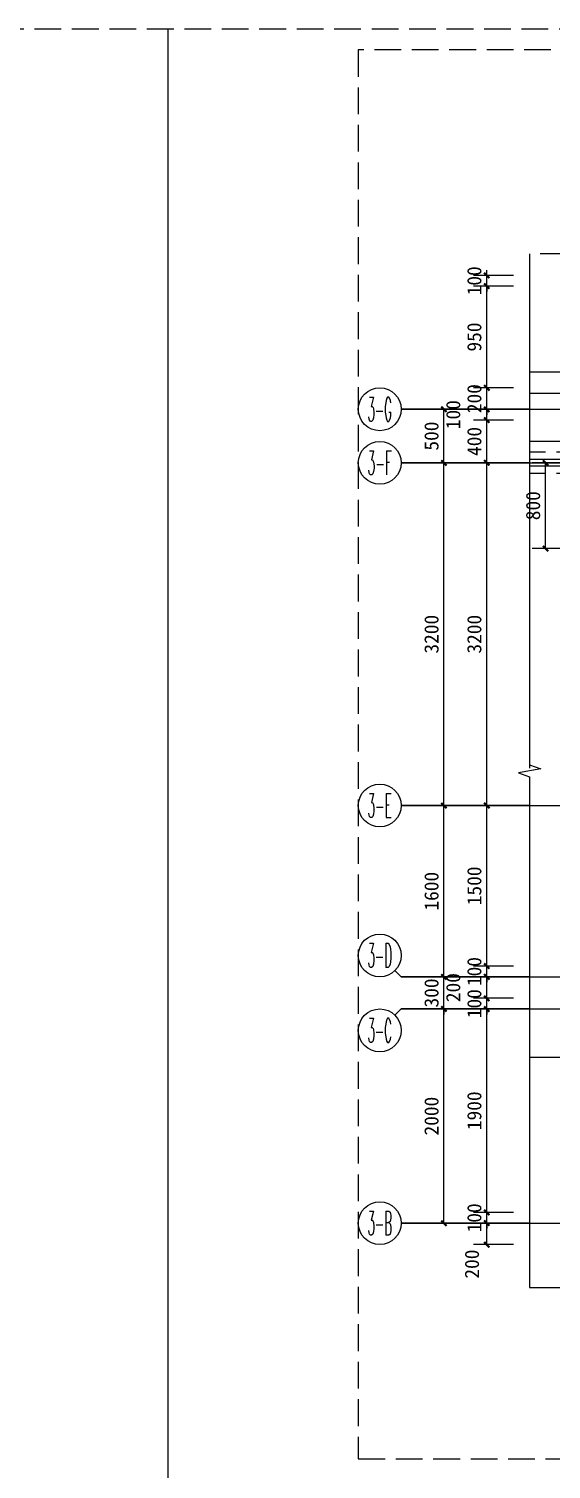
# Model space of a CAD drawing. Extents: x -10817 to 167545, y 26551 to 157048.
# Drawn here: x 86696 to 91577, y 52301 to 65751 of the extents above; entities that cross this region are included whole.
import ezdxf
from ezdxf.enums import TextEntityAlignment as Align
from ezdxf.xclip import XClip

# ---------------------------------------------------------------- set-up
doc = ezdxf.new("R2010")
doc.units = 0
doc.header["$LTSCALE"] = 1000
doc.header["$MEASUREMENT"] = 0
doc.header["$XCLIPFRAME"] = 0
for name, pattern in [('3#楼机房平面$0$DASH', [0.35, 0.25, -0.1]), ('DASH', [0.35, 0.25, -0.1]), ('DOTE', [2.42, 2, -0.2, 0.02, -0.2])]:
    doc.linetypes.add(name, pattern=pattern)
doc.layers.get('Defpoints').update_dxf_attribs({"color": 30, "linetype": 'DASH'})
for name, color, linetype in [('3#楼机房平面$0$A-FLOR-HRAL', 71, 'Continuous'), ('3#楼机房平面$0$A-ROOF', 241, 'Continuous'), ('A-ANNO-AXIS-CIRC', 3, 'Continuous'), ('A-ANNO-AXIS-TEXT', 7, 'Continuous'), ('A-ANNO-DIMS', 3, 'Continuous'), ('A-ANNO-DOTE', 10, 'DOTE'), ('A-ANNO-SYMB', 3, 'Continuous'), ('AXIS_TEXT', 7, 'Continuous')]:
    doc.layers.add(name, color=color, linetype=linetype)
doc.styles.add('_TCH_AXIS', font='COMPLEX', dxfattribs={"bigfont": 'GBCBIG'})
doc.styles.add('_TCH_DIM_T3', font='')
doc.styles.add('COMPLEX', font='COMPLEX')
doc.styles.get('_TCH_DIM_T3').set_extended_font_data('SimSun')
doc.dimstyles.new('_TCH_ARCH&&50', dxfattribs={"dimtxt": 132.911392, "dimasz": 50, "dimexe": 125, "dimexo": 150, "dimgap": 50, "dimtad": 1, "dimdec": 0, "dimzin": 0, "dimdsep": 46, "dimtxsty": '_TCH_DIM_T3', "dimblk": 'ARCHTICK', "dimcen": 0.09, "dimclrt": 7, "dimazin": 2, "dimtfac": 1, "dimtdec": 0, "dimtix": 1, "dimtmove": 2, "dimatfit": 3, "dimfxl": 50, "dimtolj": 1, "dimtzin": 0, "dimarcsym": 0})

# ---------------------------------------------------------------- blocks, each defined once
blk = doc.blocks.new('3#楼机房平面')
at = {"layer": '3#楼机房平面$0$A-FLOR-HRAL'}
for points in [[(-1950, 7130), (-6465, 7130)], [(-1950, 7070), (-6465, 7070)]]:
    blk.add_lwpolyline(points, dxfattribs=at)
at = {"layer": '3#楼机房平面$0$A-ROOF'}
blk.add_lwpolyline([(23300, 7950), (31900, 7950, -0.4142136), (32200, 7650), (32200, -4550, -0.4142136), (31900, -4850), (-11000, -4850, -0.4142136), (-11300, -4550), (-11300, 7650, -0.4142136), (-11000, 7950), (-2400, 7950)], format="xyb", dxfattribs=at)
for points in [[(-11099.9, 1000), (-11099.9, 7750), (-2400, 7750)], [(-1950, 7300), (-10650, 7300), (-10650, 1000)], [(-4800, 1550), (-1400, 1550)]]:
    blk.add_lwpolyline(points, dxfattribs=at)
at = {"layer": '3#楼机房平面$0$A-ROOF', "linetype": '3#楼机房平面$0$DASH'}
for points in [[(-1950, 7200), (-10550, 7200), (-10550, -4100), (31450, -4100), (31450, 7200), (22850.1, 7200)], [(-1950, 7000), (-10350, 7000), (-10350, -3900), (31250, -3900), (31250, 7000), (22850.1, 7000)]]:
    blk.add_lwpolyline(points, dxfattribs=at)
blk = doc.blocks.new('_ArchTick')
at = {"color": 0, "linetype": 'ByBlock', "const_width": 0.4}
blk.add_lwpolyline([(-0.5, -0.5), (0.5, 0.5)], dxfattribs=at)
blk = doc.blocks.new('*D529')
at = {"layer": 'A-ANNO-DIMS', "color": 0, "lineweight": -2, "transparency": 16777216}
for p, q in [((91775, 61698), (91400, 61698)), ((91525, 60898), (91525, 61698)), ((91775, 60898), (91400, 60898))]:
    blk.add_line(p, q, dxfattribs=at)
at = {"layer": 'Defpoints', "color": 0, "transparency": 16777216}
for p in [(91525, 61698), (91925, 61698), (91925, 60898)]:
    blk.add_point(p, dxfattribs=at)
at = {"layer": 'A-ANNO-DIMS', "color": 0, "lineweight": -2, "transparency": 16777216, "xscale": 50, "yscale": 50, "zscale": 50}
for p, rotation in [((91525, 61698), 90), ((91525, 60898), 270)]:
    blk.add_blockref('_ArchTick', p, dxfattribs=dict(at, rotation=rotation))
at = {"layer": 'A-ANNO-DIMS', "color": 7, "transparency": 16777216, "insert": (91408, 61298), "char_height": 132.9, "attachment_point": 5, "rotation": 90, "style": '_TCH_DIM_T3'}
blk.add_mtext('\\A1;800', dxfattribs=at)
blk = doc.blocks.new('*D878')
at = {"layer": 'A-ANNO-DIMS', "color": 0, "lineweight": -2, "transparency": 16777216}
for p, q in [((91225, 54598), (90850, 54598)), ((90975, 54398), (90975, 54598)), ((91225, 54398), (90850, 54398))]:
    blk.add_line(p, q, dxfattribs=at)
at = {"layer": 'Defpoints', "color": 0, "transparency": 16777216}
for p in [(90975, 54598), (91375, 54598), (91375, 54398)]:
    blk.add_point(p, dxfattribs=at)
at = {"layer": 'A-ANNO-DIMS', "color": 0, "lineweight": -2, "transparency": 16777216, "xscale": 50, "yscale": 50, "zscale": 50}
for p, rotation in [((90975, 54598), 90), ((90975, 54398), 270)]:
    blk.add_blockref('_ArchTick', p, dxfattribs=dict(at, rotation=rotation))
at = {"layer": 'A-ANNO-DIMS', "color": 7, "transparency": 16777216, "insert": (90837, 54216), "char_height": 132.9, "attachment_point": 5, "rotation": 90, "style": '_TCH_DIM_T3'}
blk.add_mtext('\\A1;200', dxfattribs=at)
blk = doc.blocks.new('*D879')
at = {"layer": 'A-ANNO-DIMS', "color": 0, "lineweight": -2, "transparency": 16777216}
for p, q in [((90975, 54698), (90975, 54748)), ((91225, 54698), (90850, 54698)), ((90975, 54598), (90975, 54698)), ((91225, 54598), (90850, 54598)), ((90975, 54598), (90975, 54548))]:
    blk.add_line(p, q, dxfattribs=at)
at = {"layer": 'Defpoints', "color": 0, "transparency": 16777216}
for p in [(90975, 54698), (91375, 54698), (91375, 54598)]:
    blk.add_point(p, dxfattribs=at)
at = {"layer": 'A-ANNO-DIMS', "color": 0, "lineweight": -2, "transparency": 16777216, "xscale": 50, "yscale": 50, "zscale": 50}
for p, rotation in [((90975, 54698), 270), ((90975, 54598), 90)]:
    blk.add_blockref('_ArchTick', p, dxfattribs=dict(at, rotation=rotation))
at = {"layer": 'A-ANNO-DIMS', "color": 7, "transparency": 16777216, "insert": (90859, 54648), "char_height": 132.9, "attachment_point": 5, "rotation": 90, "style": '_TCH_DIM_T3'}
blk.add_mtext('\\A1;100', dxfattribs=at)
blk = doc.blocks.new('*D880')
at = {"layer": 'A-ANNO-DIMS', "color": 0, "lineweight": -2, "transparency": 16777216}
for p, q in [((91225, 56598), (90850, 56598)), ((90975, 54698), (90975, 56598)), ((91225, 54698), (90850, 54698))]:
    blk.add_line(p, q, dxfattribs=at)
at = {"layer": 'Defpoints', "color": 0, "transparency": 16777216}
for p in [(90975, 56598), (91375, 56598), (91375, 54698)]:
    blk.add_point(p, dxfattribs=at)
at = {"layer": 'A-ANNO-DIMS', "color": 0, "lineweight": -2, "transparency": 16777216, "xscale": 50, "yscale": 50, "zscale": 50}
for p, rotation in [((90975, 56598), 90), ((90975, 54698), 270)]:
    blk.add_blockref('_ArchTick', p, dxfattribs=dict(at, rotation=rotation))
at = {"layer": 'A-ANNO-DIMS', "color": 7, "transparency": 16777216, "insert": (90859, 55648), "char_height": 132.9, "attachment_point": 5, "rotation": 90, "style": '_TCH_DIM_T3'}
blk.add_mtext('\\A1;1900', dxfattribs=at)
blk = doc.blocks.new('*D881')
at = {"layer": 'A-ANNO-DIMS', "color": 0, "lineweight": -2, "transparency": 16777216}
for p, q in [((91225, 56698), (90850, 56698)), ((90975, 56698), (90975, 56748)), ((90975, 56598), (90975, 56698)), ((91225, 56598), (90850, 56598)), ((90975, 56598), (90975, 56548))]:
    blk.add_line(p, q, dxfattribs=at)
at = {"layer": 'Defpoints', "color": 0, "transparency": 16777216}
for p in [(90975, 56698), (91375, 56698), (91375, 56598)]:
    blk.add_point(p, dxfattribs=at)
at = {"layer": 'A-ANNO-DIMS', "color": 0, "lineweight": -2, "transparency": 16777216, "xscale": 50, "yscale": 50, "zscale": 50}
for p, rotation in [((90975, 56698), 270), ((90975, 56598), 90)]:
    blk.add_blockref('_ArchTick', p, dxfattribs=dict(at, rotation=rotation))
at = {"layer": 'A-ANNO-DIMS', "color": 7, "transparency": 16777216, "insert": (90859, 56648), "char_height": 132.9, "attachment_point": 5, "rotation": 90, "style": '_TCH_DIM_T3'}
blk.add_mtext('\\A1;100', dxfattribs=at)
blk = doc.blocks.new('*D882')
at = {"layer": 'A-ANNO-DIMS', "color": 0, "lineweight": -2, "transparency": 16777216}
for p, q in [((91225, 56898), (90850, 56898)), ((90975, 56698), (90975, 56898)), ((91225, 56698), (90850, 56698))]:
    blk.add_line(p, q, dxfattribs=at)
at = {"layer": 'Defpoints', "color": 0, "transparency": 16777216}
for p in [(90975, 56898), (91375, 56898), (91375, 56698)]:
    blk.add_point(p, dxfattribs=at)
at = {"layer": 'A-ANNO-DIMS', "color": 0, "lineweight": -2, "transparency": 16777216, "xscale": 50, "yscale": 50, "zscale": 50}
for p, rotation in [((90975, 56898), 90), ((90975, 56698), 270)]:
    blk.add_blockref('_ArchTick', p, dxfattribs=dict(at, rotation=rotation))
at = {"layer": 'A-ANNO-DIMS', "color": 7, "transparency": 16777216, "insert": (90662, 56798), "char_height": 132.9, "attachment_point": 5, "rotation": 90, "style": '_TCH_DIM_T3'}
blk.add_mtext('\\A1;200', dxfattribs=at)
blk = doc.blocks.new('*D883')
at = {"layer": 'A-ANNO-DIMS', "color": 0, "lineweight": -2, "transparency": 16777216}
for p, q in [((90975, 56998), (90975, 57048)), ((91225, 56998), (90850, 56998)), ((91225, 56898), (90850, 56898)), ((90975, 56898), (90975, 56998)), ((90975, 56898), (90975, 56848))]:
    blk.add_line(p, q, dxfattribs=at)
at = {"layer": 'Defpoints', "color": 0, "transparency": 16777216}
for p in [(90975, 56998), (91375, 56998), (91375, 56898)]:
    blk.add_point(p, dxfattribs=at)
at = {"layer": 'A-ANNO-DIMS', "color": 0, "lineweight": -2, "transparency": 16777216, "xscale": 50, "yscale": 50, "zscale": 50}
for p, rotation in [((90975, 56998), 270), ((90975, 56898), 90)]:
    blk.add_blockref('_ArchTick', p, dxfattribs=dict(at, rotation=rotation))
at = {"layer": 'A-ANNO-DIMS', "color": 7, "transparency": 16777216, "insert": (90859, 56948), "char_height": 132.9, "attachment_point": 5, "rotation": 90, "style": '_TCH_DIM_T3'}
blk.add_mtext('\\A1;100', dxfattribs=at)
blk = doc.blocks.new('*D884')
at = {"layer": 'A-ANNO-DIMS', "color": 0, "lineweight": -2, "transparency": 16777216}
for p, q in [((91225, 58498), (90850, 58498)), ((90975, 56998), (90975, 58498)), ((91225, 56998), (90850, 56998))]:
    blk.add_line(p, q, dxfattribs=at)
at = {"layer": 'Defpoints', "color": 0, "transparency": 16777216}
for p in [(90975, 58498), (91375, 58498), (91375, 56998)]:
    blk.add_point(p, dxfattribs=at)
at = {"layer": 'A-ANNO-DIMS', "color": 0, "lineweight": -2, "transparency": 16777216, "xscale": 50, "yscale": 50, "zscale": 50}
for p, rotation in [((90975, 58498), 90), ((90975, 56998), 270)]:
    blk.add_blockref('_ArchTick', p, dxfattribs=dict(at, rotation=rotation))
at = {"layer": 'A-ANNO-DIMS', "color": 7, "transparency": 16777216, "insert": (90859, 57748), "char_height": 132.9, "attachment_point": 5, "rotation": 90, "style": '_TCH_DIM_T3'}
blk.add_mtext('\\A1;1500', dxfattribs=at)
blk = doc.blocks.new('*D885')
at = {"layer": 'A-ANNO-DIMS', "color": 0, "lineweight": -2, "transparency": 16777216}
for p, q in [((91225, 61698), (90850, 61698)), ((90975, 58498), (90975, 61698)), ((91225, 58498), (90850, 58498))]:
    blk.add_line(p, q, dxfattribs=at)
at = {"layer": 'Defpoints', "color": 0, "transparency": 16777216}
for p in [(90975, 61698), (91375, 61698), (91375, 58498)]:
    blk.add_point(p, dxfattribs=at)
at = {"layer": 'A-ANNO-DIMS', "color": 0, "lineweight": -2, "transparency": 16777216, "xscale": 50, "yscale": 50, "zscale": 50}
for p, rotation in [((90975, 61698), 90), ((90975, 58498), 270)]:
    blk.add_blockref('_ArchTick', p, dxfattribs=dict(at, rotation=rotation))
at = {"layer": 'A-ANNO-DIMS', "color": 7, "transparency": 16777216, "insert": (90859, 60098), "char_height": 132.9, "attachment_point": 5, "rotation": 90, "style": '_TCH_DIM_T3'}
blk.add_mtext('\\A1;3200', dxfattribs=at)
blk = doc.blocks.new('*D886')
at = {"layer": 'A-ANNO-DIMS', "color": 0, "lineweight": -2, "transparency": 16777216}
for p, q in [((91225, 62098), (90850, 62098)), ((90975, 61698), (90975, 62098)), ((91225, 61698), (90850, 61698))]:
    blk.add_line(p, q, dxfattribs=at)
at = {"layer": 'Defpoints', "color": 0, "transparency": 16777216}
for p in [(90975, 62098), (91375, 62098), (91375, 61698)]:
    blk.add_point(p, dxfattribs=at)
at = {"layer": 'A-ANNO-DIMS', "color": 0, "lineweight": -2, "transparency": 16777216, "xscale": 50, "yscale": 50, "zscale": 50}
for p, rotation in [((90975, 62098), 90), ((90975, 61698), 270)]:
    blk.add_blockref('_ArchTick', p, dxfattribs=dict(at, rotation=rotation))
at = {"layer": 'A-ANNO-DIMS', "color": 7, "transparency": 16777216, "insert": (90859, 61898), "char_height": 132.9, "attachment_point": 5, "rotation": 90, "style": '_TCH_DIM_T3'}
blk.add_mtext('\\A1;400', dxfattribs=at)
blk = doc.blocks.new('*D887')
at = {"layer": 'A-ANNO-DIMS', "color": 0, "lineweight": -2, "transparency": 16777216}
for p, q in [((91225, 62198), (90850, 62198)), ((90975, 62098), (90975, 62198)), ((91225, 62098), (90850, 62098))]:
    blk.add_line(p, q, dxfattribs=at)
at = {"layer": 'Defpoints', "color": 0, "transparency": 16777216}
for p in [(90975, 62198), (91375, 62198), (91375, 62098)]:
    blk.add_point(p, dxfattribs=at)
at = {"layer": 'A-ANNO-DIMS', "color": 0, "lineweight": -2, "transparency": 16777216, "xscale": 50, "yscale": 50, "zscale": 50}
for p, rotation in [((90975, 62198), 90), ((90975, 62098), 270)]:
    blk.add_blockref('_ArchTick', p, dxfattribs=dict(at, rotation=rotation))
at = {"layer": 'A-ANNO-DIMS', "color": 7, "transparency": 16777216, "insert": (90662, 62148), "char_height": 132.9, "attachment_point": 5, "rotation": 90, "style": '_TCH_DIM_T3'}
blk.add_mtext('\\A1;100', dxfattribs=at)
blk = doc.blocks.new('*D888')
at = {"layer": 'A-ANNO-DIMS', "color": 0, "lineweight": -2, "transparency": 16777216}
for p, q in [((90975, 62398), (90975, 62448)), ((91225, 62398), (90850, 62398)), ((90975, 62198), (90975, 62398)), ((91225, 62198), (90850, 62198)), ((90975, 62198), (90975, 62148))]:
    blk.add_line(p, q, dxfattribs=at)
at = {"layer": 'Defpoints', "color": 0, "transparency": 16777216}
for p in [(90975, 62398), (91375, 62398), (91375, 62198)]:
    blk.add_point(p, dxfattribs=at)
at = {"layer": 'A-ANNO-DIMS', "color": 0, "lineweight": -2, "transparency": 16777216, "xscale": 50, "yscale": 50, "zscale": 50}
for p, rotation in [((90975, 62398), 270), ((90975, 62198), 90)]:
    blk.add_blockref('_ArchTick', p, dxfattribs=dict(at, rotation=rotation))
at = {"layer": 'A-ANNO-DIMS', "color": 7, "transparency": 16777216, "insert": (90859, 62298), "char_height": 132.9, "attachment_point": 5, "rotation": 90, "style": '_TCH_DIM_T3'}
blk.add_mtext('\\A1;200', dxfattribs=at)
blk = doc.blocks.new('*D889')
at = {"layer": 'A-ANNO-DIMS', "color": 0, "lineweight": -2, "transparency": 16777216}
for p, q in [((91225, 63348), (90850, 63348)), ((90975, 62398), (90975, 63348)), ((91225, 62398), (90850, 62398))]:
    blk.add_line(p, q, dxfattribs=at)
at = {"layer": 'Defpoints', "color": 0, "transparency": 16777216}
for p in [(90975, 63348), (91375, 63348), (91375, 62398)]:
    blk.add_point(p, dxfattribs=at)
at = {"layer": 'A-ANNO-DIMS', "color": 0, "lineweight": -2, "transparency": 16777216, "xscale": 50, "yscale": 50, "zscale": 50}
for p, rotation in [((90975, 63348), 90), ((90975, 62398), 270)]:
    blk.add_blockref('_ArchTick', p, dxfattribs=dict(at, rotation=rotation))
at = {"layer": 'A-ANNO-DIMS', "color": 7, "transparency": 16777216, "insert": (90859, 62873), "char_height": 132.9, "attachment_point": 5, "rotation": 90, "style": '_TCH_DIM_T3'}
blk.add_mtext('\\A1;950', dxfattribs=at)
blk = doc.blocks.new('*D890')
at = {"layer": 'A-ANNO-DIMS', "color": 0, "lineweight": -2, "transparency": 16777216}
for p, q in [((90975, 63448), (90975, 63498)), ((91225, 63448), (90850, 63448)), ((90975, 63348), (90975, 63448)), ((91225, 63348), (90850, 63348)), ((90975, 63348), (90975, 63298))]:
    blk.add_line(p, q, dxfattribs=at)
at = {"layer": 'Defpoints', "color": 0, "transparency": 16777216}
for p in [(90975, 63448), (91375, 63448), (91375, 63348)]:
    blk.add_point(p, dxfattribs=at)
at = {"layer": 'A-ANNO-DIMS', "color": 0, "lineweight": -2, "transparency": 16777216, "xscale": 50, "yscale": 50, "zscale": 50}
for p, rotation in [((90975, 63448), 270), ((90975, 63348), 90)]:
    blk.add_blockref('_ArchTick', p, dxfattribs=dict(at, rotation=rotation))
at = {"layer": 'A-ANNO-DIMS', "color": 7, "transparency": 16777216, "insert": (90859, 63398), "char_height": 132.9, "attachment_point": 5, "rotation": 90, "style": '_TCH_DIM_T3'}
blk.add_mtext('\\A1;100', dxfattribs=at)
blk = doc.blocks.new('*D891')
at = {"layer": 'A-ANNO-DIMS', "color": 0, "lineweight": -2, "transparency": 16777216}
for p, q in [((90825, 56598), (90450, 56598)), ((90575, 54598), (90575, 56598)), ((90825, 54598), (90450, 54598))]:
    blk.add_line(p, q, dxfattribs=at)
at = {"layer": 'Defpoints', "color": 0, "transparency": 16777216}
for p in [(90575, 56598), (90975, 56598), (90975, 54598)]:
    blk.add_point(p, dxfattribs=at)
at = {"layer": 'A-ANNO-DIMS', "color": 0, "lineweight": -2, "transparency": 16777216, "xscale": 50, "yscale": 50, "zscale": 50}
for p, rotation in [((90575, 56598), 90), ((90575, 54598), 270)]:
    blk.add_blockref('_ArchTick', p, dxfattribs=dict(at, rotation=rotation))
at = {"layer": 'A-ANNO-DIMS', "color": 7, "transparency": 16777216, "insert": (90459, 55598), "char_height": 132.9, "attachment_point": 5, "rotation": 90, "style": '_TCH_DIM_T3'}
blk.add_mtext('\\A1;2000', dxfattribs=at)
blk = doc.blocks.new('*D892')
at = {"layer": 'A-ANNO-DIMS', "color": 0, "lineweight": -2, "transparency": 16777216}
for p, q in [((90825, 56898), (90450, 56898)), ((90575, 56898), (90575, 56948)), ((90575, 56598), (90575, 56898)), ((90825, 56598), (90450, 56598)), ((90575, 56598), (90575, 56548))]:
    blk.add_line(p, q, dxfattribs=at)
at = {"layer": 'Defpoints', "color": 0, "transparency": 16777216}
for p in [(90575, 56898), (90975, 56898), (90975, 56598)]:
    blk.add_point(p, dxfattribs=at)
at = {"layer": 'A-ANNO-DIMS', "color": 0, "lineweight": -2, "transparency": 16777216, "xscale": 50, "yscale": 50, "zscale": 50}
for p, rotation in [((90575, 56898), 270), ((90575, 56598), 90)]:
    blk.add_blockref('_ArchTick', p, dxfattribs=dict(at, rotation=rotation))
at = {"layer": 'A-ANNO-DIMS', "color": 7, "transparency": 16777216, "insert": (90459, 56748), "char_height": 132.9, "attachment_point": 5, "rotation": 90, "style": '_TCH_DIM_T3'}
blk.add_mtext('\\A1;300', dxfattribs=at)
blk = doc.blocks.new('*D893')
at = {"layer": 'A-ANNO-DIMS', "color": 0, "lineweight": -2, "transparency": 16777216}
for p, q in [((90825, 58498), (90450, 58498)), ((90575, 56898), (90575, 58498)), ((90825, 56898), (90450, 56898))]:
    blk.add_line(p, q, dxfattribs=at)
at = {"layer": 'Defpoints', "color": 0, "transparency": 16777216}
for p in [(90575, 58498), (90975, 58498), (90975, 56898)]:
    blk.add_point(p, dxfattribs=at)
at = {"layer": 'A-ANNO-DIMS', "color": 0, "lineweight": -2, "transparency": 16777216, "xscale": 50, "yscale": 50, "zscale": 50}
for p, rotation in [((90575, 58498), 90), ((90575, 56898), 270)]:
    blk.add_blockref('_ArchTick', p, dxfattribs=dict(at, rotation=rotation))
at = {"layer": 'A-ANNO-DIMS', "color": 7, "transparency": 16777216, "insert": (90459, 57698), "char_height": 132.9, "attachment_point": 5, "rotation": 90, "style": '_TCH_DIM_T3'}
blk.add_mtext('\\A1;1600', dxfattribs=at)
blk = doc.blocks.new('*D894')
at = {"layer": 'A-ANNO-DIMS', "color": 0, "lineweight": -2, "transparency": 16777216}
for p, q in [((90825, 61698), (90450, 61698)), ((90575, 58498), (90575, 61698)), ((90825, 58498), (90450, 58498))]:
    blk.add_line(p, q, dxfattribs=at)
at = {"layer": 'Defpoints', "color": 0, "transparency": 16777216}
for p in [(90575, 61698), (90975, 61698), (90975, 58498)]:
    blk.add_point(p, dxfattribs=at)
at = {"layer": 'A-ANNO-DIMS', "color": 0, "lineweight": -2, "transparency": 16777216, "xscale": 50, "yscale": 50, "zscale": 50}
for p, rotation in [((90575, 61698), 90), ((90575, 58498), 270)]:
    blk.add_blockref('_ArchTick', p, dxfattribs=dict(at, rotation=rotation))
at = {"layer": 'A-ANNO-DIMS', "color": 7, "transparency": 16777216, "insert": (90459, 60098), "char_height": 132.9, "attachment_point": 5, "rotation": 90, "style": '_TCH_DIM_T3'}
blk.add_mtext('\\A1;3200', dxfattribs=at)
blk = doc.blocks.new('*D895')
at = {"layer": 'A-ANNO-DIMS', "color": 0, "lineweight": -2, "transparency": 16777216}
for p, q in [((90825, 62198), (90450, 62198)), ((90575, 61698), (90575, 62198)), ((90825, 61698), (90450, 61698))]:
    blk.add_line(p, q, dxfattribs=at)
at = {"layer": 'Defpoints', "color": 0, "transparency": 16777216}
for p in [(90575, 62198), (90975, 62198), (90975, 61698)]:
    blk.add_point(p, dxfattribs=at)
at = {"layer": 'A-ANNO-DIMS', "color": 0, "lineweight": -2, "transparency": 16777216, "xscale": 50, "yscale": 50, "zscale": 50}
for p, rotation in [((90575, 62198), 90), ((90575, 61698), 270)]:
    blk.add_blockref('_ArchTick', p, dxfattribs=dict(at, rotation=rotation))
at = {"layer": 'A-ANNO-DIMS', "color": 7, "transparency": 16777216, "insert": (90459, 61948), "char_height": 132.9, "attachment_point": 5, "rotation": 90, "style": '_TCH_DIM_T3'}
blk.add_mtext('\\A1;500', dxfattribs=at)
blk = doc.blocks.new('_AXISO')
blk.add_circle((0, 0), 0.5)
at = {"layer": 'AXIS_TEXT', "style": 'COMPLEX', "width": 1.041667}
blk.add_attdef('A', text='', height=0.56, dxfattribs=at).set_placement((-0.25, -0.28), (0.25, -0.28), align=Align.FIT)

msp = doc.modelspace()

# ---------------------------------------------------------------- linework, layer by layer
msp.add_lwpolyline([(88000, 37051.2), (88000, 65751.2)])
at = {"layer": 'A-ANNO-AXIS-CIRC'}
for p, q in [((91375, 62198.4), (90175, 62198.4)), ((91375, 61698.4), (90175, 61698.4)), ((91375, 58498.4), (90175, 58498.4)), ((90116.4, 56957), (90175, 56898.4)), ((91375, 56898.4), (90175, 56898.4)), ((90116.4, 56539.8), (90175, 56598.4)), ((91375, 56598.4), (90175, 56598.4)), ((91375, 54598.4), (90175, 54598.4))]:
    msp.add_line(p, q, dxfattribs=at)
at = {"layer": 'A-ANNO-DOTE'}
for points in [[(90175, 62198.4), (98175, 62198.4)], [(90175, 61698.4), (98175, 61698.4)], [(90175, 58498.4), (98175, 58498.4)], [(90175, 56898.4), (98175, 56898.4)], [(90175, 56598.4), (98175, 56598.4)], [(90175, 54598.4), (98175, 54598.4)]]:
    msp.add_lwpolyline(points, dxfattribs=at)
at = {"layer": 'A-ANNO-SYMB'}
for points in [[(91375, 63648.5), (91375, 58879.7), (91480, 58841.5), (91270, 58804.5), (91375, 58767.2), (91375, 53998.4)], [(91375, 53998.4), (94118.8, 53998.4), (94157, 54103.4), (94194, 53893.4), (94231.3, 53998.4), (96975, 53998.4)]]:
    msp.add_lwpolyline(points, dxfattribs=at)
at = {"layer": 'Defpoints'}
for points in [[(63300, 65751.2), (100350, 65751.2), (100350, 37051.2), (63300, 37051.2)], [(89775, 52398.4), (98575, 52398.4), (98575, 65554.1), (89775, 65554.1)], [(91375, 53998.4), (96975, 53998.4), (96975, 63648.5), (91375, 63648.5)]]:
    msp.add_lwpolyline(points, close=True, dxfattribs=at)

# ---------------------------------------------------------------- block references
ref = msp.add_blockref('3#楼机房平面', (94175, 54598.4))
XClip(ref).set_block_clipping_path([(-2800, -600), (2800.0686035752, 9050.1028259397)])
at = {"layer": 'A-ANNO-AXIS-CIRC'}
ref = msp.add_blockref('_AXISO', (89975, 62198.4), dxfattribs=dict(at, xscale=400, yscale=400, zscale=400))
ref.add_attrib('A', '3-G', dxfattribs={"layer": 'A-ANNO-AXIS-TEXT', "height": 226.27, "style": '_TCH_AXIS', "width": 0.308824}).set_placement((89861.8, 62085.3), (90088.1, 62085.3), align=Align.FIT)
ref = msp.add_blockref('_AXISO', (89975, 61698.4), dxfattribs=dict(at, xscale=400, yscale=400, zscale=400))
ref.add_attrib('A', '3-F', dxfattribs={"layer": 'A-ANNO-AXIS-TEXT', "height": 226.27, "style": '_TCH_AXIS', "width": 0.323077}).set_placement((89861.8, 61585.3), (90088.1, 61585.3), align=Align.FIT)
ref = msp.add_blockref('_AXISO', (89975, 58498.4), dxfattribs=dict(at, xscale=400, yscale=400, zscale=400))
ref.add_attrib('A', '3-E', dxfattribs={"layer": 'A-ANNO-AXIS-TEXT', "height": 226.27, "style": '_TCH_AXIS', "width": 0.318182}).set_placement((89861.8, 58385.3), (90088.1, 58385.3), align=Align.FIT)
ref = msp.add_blockref('_AXISO', (89975, 57098.4), dxfattribs=dict(at, xscale=400, yscale=400, zscale=400))
ref.add_attrib('A', '3-D', dxfattribs={"layer": 'A-ANNO-AXIS-TEXT', "height": 226.27, "style": '_TCH_AXIS', "width": 0.313433}).set_placement((89861.8, 56985.3), (90088.1, 56985.3), align=Align.FIT)
ref = msp.add_blockref('_AXISO', (89975, 56398.4), dxfattribs=dict(at, xscale=400, yscale=400, zscale=400))
ref.add_attrib('A', '3-C', dxfattribs={"layer": 'A-ANNO-AXIS-TEXT', "height": 226.27, "style": '_TCH_AXIS', "width": 0.318182}).set_placement((89861.8, 56285.3), (90088.1, 56285.3), align=Align.FIT)
ref = msp.add_blockref('_AXISO', (89975, 54598.4), dxfattribs=dict(at, xscale=400, yscale=400, zscale=400))
ref.add_attrib('A', '3-B', dxfattribs={"layer": 'A-ANNO-AXIS-TEXT', "height": 226.27, "style": '_TCH_AXIS', "width": 0.313433}).set_placement((89861.8, 54485.3), (90088.1, 54485.3), align=Align.FIT)

# ---------------------------------------------------------------- dimensions: what is measured, and where the dimension line sits
at = {"layer": 'A-ANNO-DIMS'}
for p1, p2, picture, middle in [((91375, 63348.4), (91375, 63448.4), '*D890', (90858.5, 63398.4)), ((91375, 62398.4), (91375, 63348.4), '*D889', (90858.5, 62873.4)), ((91375, 62198.4), (91375, 62398.4), '*D888', (90858.5, 62298.4)), ((90975, 61698.4), (90975, 62198.4), '*D895', (90458.5, 61948.4)), ((91375, 61698.4), (91375, 62098.4), '*D886', (90858.5, 61898.4)), ((90975, 58498.4), (90975, 61698.4), '*D894', (90458.5, 60098.4)), ((91375, 58498.4), (91375, 61698.4), '*D885', (90858.5, 60098.4)), ((91924.9, 60898.4), (91924.9, 61698.4), '*D529', (91408.5, 61298.4)), ((90975, 56898.4), (90975, 58498.4), '*D893', (90458.5, 57698.4)), ((91375, 56998.4), (91375, 58498.4), '*D884', (90858.5, 57748.4)), ((91375, 56898.4), (91375, 56998.4), '*D883', (90858.5, 56948.4)), ((90975, 56598.4), (90975, 56898.4), '*D892', (90458.5, 56748.4)), ((91375, 56598.4), (91375, 56698.4), '*D881', (90858.5, 56648.4)), ((90975, 54598.4), (90975, 56598.4), '*D891', (90458.5, 55598.4)), ((91375, 54698.4), (91375, 56598.4), '*D880', (90858.5, 55648.4)), ((91375, 54598.4), (91375, 54698.4), '*D879', (90858.5, 54648.4))]:
    dim = msp.add_aligned_dim(p1=p1, p2=p2, distance=400, dimstyle='_TCH_ARCH&&50', dxfattribs=at)
    dim.commit()
    dim.dimension.update_dxf_attribs({"geometry": picture, "text_midpoint": middle})
for base, p1, p2, picture, middle in [((90975, 62198.4), (91375, 62098.4), (91375, 62198.4), '*D887', (90662.5, 62148.4)), ((90975, 56898.4), (91375, 56698.4), (91375, 56898.4), '*D882', (90662.5, 56798.4)), ((90975, 54598.4), (91375, 54398.4), (91375, 54598.4), '*D878', (90837.5, 54216.3))]:
    dim = msp.add_linear_dim(base=base, p1=p1, p2=p2, angle=90, dimstyle='_TCH_ARCH&&50', dxfattribs=at)
    dim.commit()
    dim.dimension.update_dxf_attribs({"geometry": picture, "text_midpoint": middle, "dimtype": 129})

doc.saveas('drawing.dxf')
